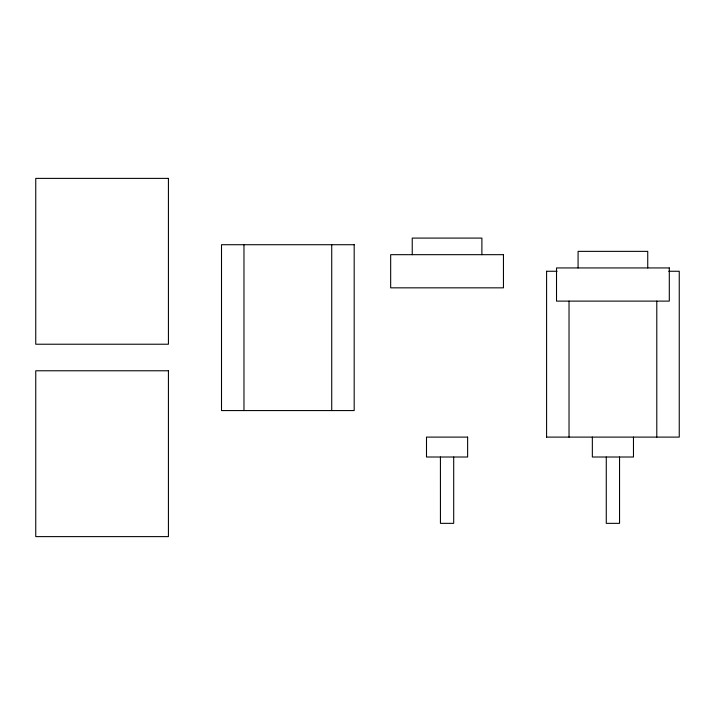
<?xml version="1.0" encoding="UTF-8"?>
<svg xmlns="http://www.w3.org/2000/svg" width="715" height="715" viewBox="0 0 715 715"><rect width="100%" height="100%" fill="white"/><g stroke="black" fill="none" stroke-linecap="round" stroke-linejoin="round"><path stroke-width="1.07" d="M546.573 271.262L557.074 271.262M668.748 271.262L679.25 271.262L679.25 437.106L546.573 437.106M656.79 301.113L656.79 437.106M647.736 267.937L647.736 251.358L578.077 251.358L578.077 267.937M633.472 437.106L633.472 457.01L592.342 457.01L592.342 437.106M619.548 457.01L619.548 523.353L606.275 523.353L606.275 457.01M569.033 301.113L569.033 437.106M546.591 271.262L546.591 437.106M481.892 254.674L481.892 238.086L412.233 238.086L412.233 254.674M453.694 457.01L453.694 523.353L440.44 523.353L440.422 457.01M331.724 244.718L331.724 410.571M243.967 244.718L243.967 410.571M168.427 178.384L35.75 178.384L35.75 344.228L168.427 344.228L168.427 178.384M354.184 244.718L221.507 244.718L221.507 410.571L354.184 410.571L354.184 244.718M503.449 254.674L390.667 254.674L390.667 287.841L503.449 287.841L503.449 254.674M669.303 267.937L556.52 267.937L556.52 301.113L669.303 301.113L669.303 267.937M168.427 370.772L35.75 370.772L35.75 536.616L168.427 536.616L168.427 370.772M467.628 437.106L426.498 437.106L426.498 457.01L467.628 457.01L467.628 437.106"/></g></svg>
